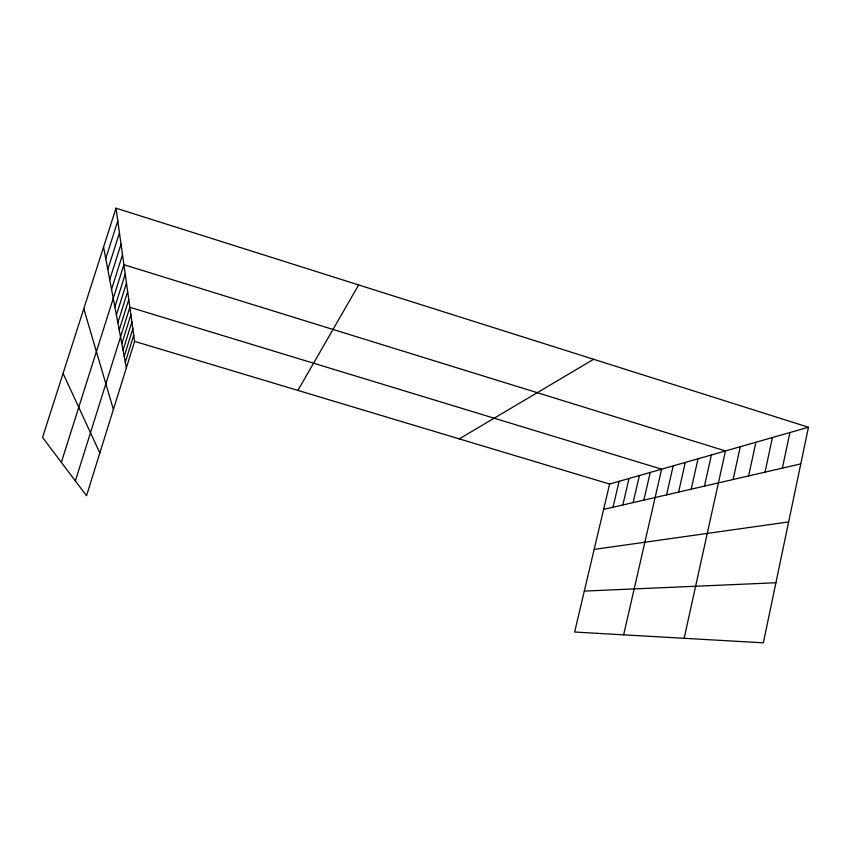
<?xml version="1.0" encoding="UTF-8"?>
<svg xmlns="http://www.w3.org/2000/svg" width="851" height="851" viewBox="0 0 851 851"><rect width="100%" height="100%" fill="white"/><g stroke="black" fill="none" stroke-linecap="round" stroke-linejoin="round"><path stroke-width="1.28" d="M808.45 427.245L763.347 642.824L574.638 632.038L609.603 484.038L808.45 427.245L116.013 208.176L42.55 437.414L86.525 495.729L134.607 341.368L116.013 208.176M782.377 468.135L789.919 432.542M765.028 472.145L772.431 437.531M748.625 475.922L755.911 442.254M733.115 479.507L740.285 446.711M684.14 638.293L725.456 450.945L123.906 264.714L61.346 462.327M704.458 486.123L711.393 454.966M691.203 489.176L698.022 458.785M678.598 492.091L685.3 462.412M666.578 494.867L673.173 465.88M623.645 634.835L661.61 469.178L129.852 307.275L75.367 480.932M643.856 500.101L650.249 472.422M622.836 504.962L629.027 478.485M633.112 502.59L639.399 475.528M613.018 507.228L619.102 481.326M124.214 356.324L132.841 328.699M125.32 362.186L133.745 335.177M119.236 329.997L128.778 299.626M121.831 343.719L130.894 314.774M123.044 350.176L131.894 321.901M114.874 306.924L125.225 274.16M116.406 315.03L126.48 283.106M117.863 322.71L127.661 291.585M109.726 279.681L121.033 244.131M111.545 289.297L122.512 254.726M105.747 258.619L117.8 220.92M107.8 269.48L119.47 232.887M297.893 390.407L358.643 284.936M459.253 438.871L593.647 359.292M603.614 509.398L800.78 463.891M594.158 549.395L788.643 521.929M584.307 591.083L775.91 582.754M134.607 341.368L609.603 484.038M63.07 373.398L99.844 452.977M83.802 308.69L113.396 409.48M103.556 247.045L126.373 367.781"/></g></svg>
